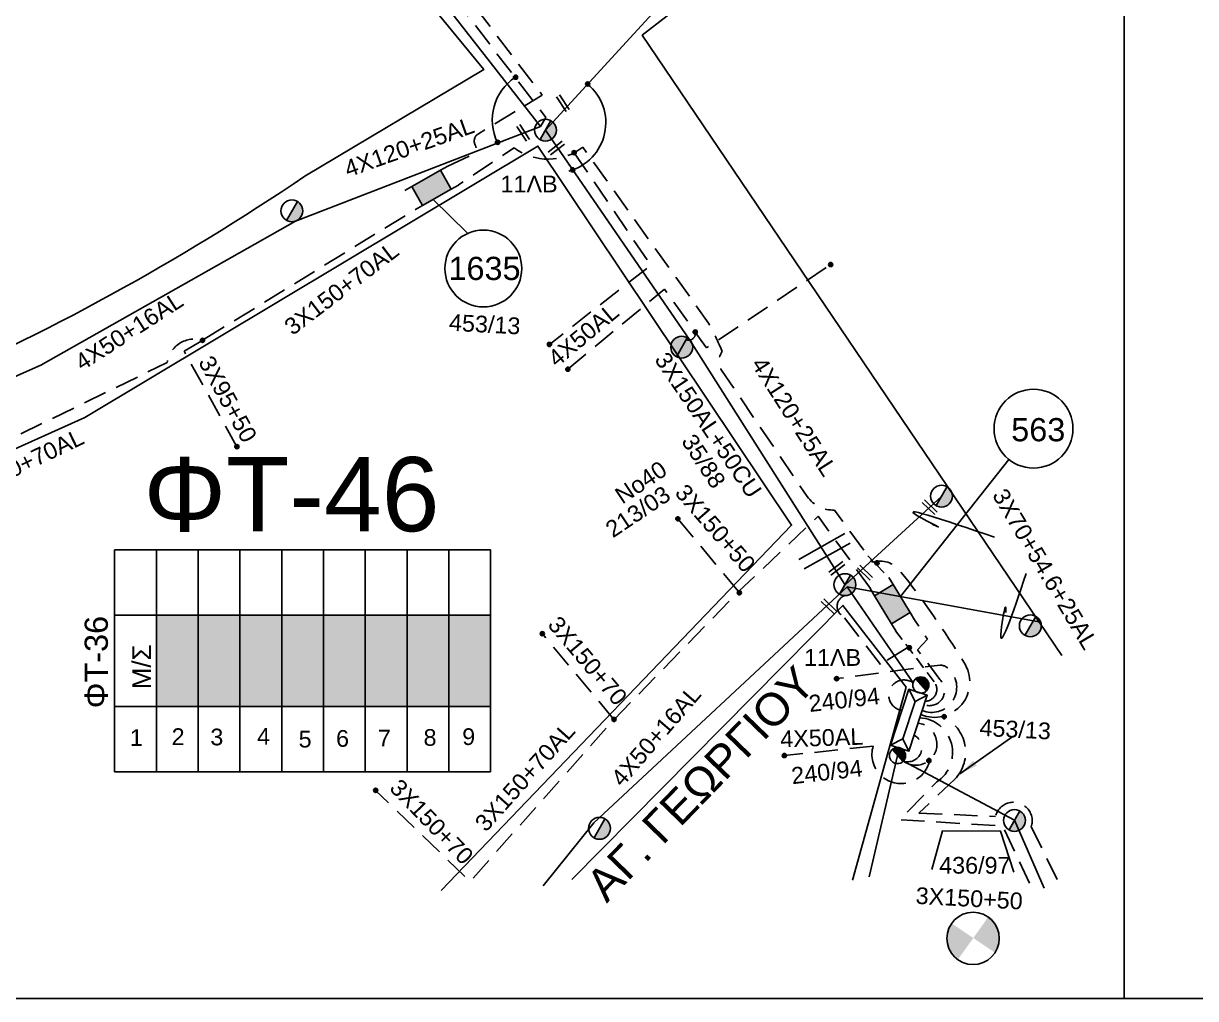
# Model space of a CAD drawing. Header units: millimetres. Extents: x 938 to 3112, y 793 to 1825.
# Drawn here: x 2845.3 to 2971.5, y 804.4 to 909.5 of the extents above; entities that cross this region are included whole.
import ezdxf
from ezdxf.enums import TextEntityAlignment as Align

# ---------------------------------------------------------------- set-up
doc = ezdxf.new("R2010")
doc.units = ezdxf.units.MM
doc.linetypes.add('DASHED', pattern=[19.05, 12.7, -6.35])
for name, color, linetype in [('Link Box 4 Διευθύνσεων', 7, 'Continuous'), ('Ασφαλειοκιβώτια Χ.Τ 9 αναχωρήσεων', 7, 'Continuous'), ('Γέφυρες Εναερίου Δικτύου', 7, 'Continuous'), ('Γυμνά εναέρια ΧΤ (3Φ)   4x50AL', 7, 'Continuous'), ('Γυμνά εναέρια ΧΤ και ΦΟΠ (3Φ)   4x50+16AL', 7, 'Continuous'), ('Επιγραφές - Σχήματα', 7, 'Continuous'), ('Καλώδια ΧΤ   3x150+50AL', 7, 'DASHED'), ('Καλώδια ΧΤ   3x150+50CU', 7, 'DASHED'), ('Καλώδια ΧΤ   3x150+70AL', 7, 'DASHED'), ('Καλώδια ΧΤ   3x150AL+50CU', 7, 'DASHED'), ('Καλώδια ΧΤ   3x95+50CU', 7, 'DASHED'), ('Καλώδια ΧΤ   4x50AL', 7, 'DASHED'), ('Μηχανική τομή', 7, 'Continuous'), ('Στύλος Ξύλινος', 7, 'Continuous'), ('Στύλος Ξύλινος @ 1', 7, 'Continuous'), ('Στύλος ΦΜ', 7, 'Continuous'), ('Στύλος ΦΜ @ 1', 7, 'Continuous'), ('Συνδέσεις', 7, 'Continuous'), ('Συνεστραμμένα ΧΤ   3x70+54.6+25AL', 7, 'SYN_LINE'), ('Συνεστραμμένα ΧΤ   4x120+25AL', 7, 'SYN_LINE'), ('Τομή', 7, 'Continuous'), ('Υποσταθμός εναέριος 2 στύλων', 7, 'Continuous'), ('Υποσταθμός πόλεως', 7, 'Continuous'), ('Υπόβαθρο ΔΕΗ', 7, 'Continuous')]:
    doc.layers.add(name, color=color, linetype=linetype)
doc.styles.get("Standard").update_dxf_attribs({"font": 'arial.ttf'})
doc.linetypes.add('SYN_LINE', pattern='A,0.5,-0.0001,["/\\/\\/\\/",Standard,S=0.1,R=0,X=0,Y=-0.05],-0.25', length=0.7501)
doc.dimstyles.new('ISO-25', dxfattribs={"dimtxt": 2.5, "dimasz": 2.5, "dimexe": 1.25, "dimexo": 0.625, "dimtad": 1, "dimtxsty": 'Standard', "dimcen": 2.5, "dimaunit": 2, "dimazin": 0, "dimtfac": 1, "dimtmove": 0, "dimatfit": 3, "dimfxl": 1, "dimarcsym": 0})

# ---------------------------------------------------------------- blocks, each defined once
blk = doc.blocks.new('ΑΣΦΑΛΕΙΟΚΙΒΩΤΙΟ ΥΠΟΣΤΑΘΜΟΥ 9 ΑΝΑΧΩΡΗΣΕΩΝ')
at = {"layer": 'Ασφαλειοκιβώτια Χ.Τ 9 αναχωρήσεων', "ltscale": 40}
for p, q in [((-23.8, 40.36), (24.02, 40.36)), ((-9.72, 40.36), (-9.72, -40.64)), ((9.94, 40.36), (9.94, -40.64)), ((-23.8, 31.36), (24.02, 31.36)), ((-23.8, 22.36), (24.02, 22.36)), ((-23.8, 13.36), (24.02, 13.36)), ((-23.8, 4.36), (24.02, 4.36)), ((-23.8, -4.64), (24.02, -4.64)), ((-23.8, -13.64), (24.02, -13.64)), ((-23.8, -22.64), (24.02, -22.64)), ((-23.8, -31.64), (24.02, -31.64))]:
    blk.add_line(p, q, dxfattribs=at)
at = {"layer": 'Ασφαλειοκιβώτια Χ.Τ 9 αναχωρήσεων'}
blk.add_lwpolyline([(-23.8, -40.64), (24.02, -40.64), (24.02, 40.36), (-23.8, 40.36)], close=True, dxfattribs=at)
for s, p in [('1', (-18.22, 37.06)), ('2', (-18.02, 28.07)), ('3', (-18.09, 19.73)), ('4', (-17.94, 9.66)), ('5', (-18.55, 0.71)), ('6', (-18.4, -7.35)), ('7', (-18.34, -16.37)), ('8', (-18.19, -26.2)), ('9', (-18.02, -34.53))]:
    blk.add_text(s, height=3.6, rotation=270, dxfattribs=at).set_placement(p)
at = {"layer": 'Ασφαλειοκιβώτια Χ.Τ 9 αναχωρήσεων', "ltscale": 40}
for tag, height, p in [('ΟΝΟΜΑ', 5, (-0.16, 44.31)), ('ΚΕΙΜΕΝΟ 1', 2, (17.06, 35.59)), ('ΚΕΙΜΕΝΟ 2', 2, (17.06, 26.88)), ('ΚΕΙΜΕΝΟ 3', 2, (17.06, 17.69)), ('ΚΕΙΜΕΝΟ 4', 2, (17.06, 8.71)), ('ΚΕΙΜΕΝΟ 5', 2, (17.06, -0.13)), ('ΚΕΙΜΕΝΟ 6', 2, (17.06, -9.05)), ('ΚΕΙΜΕΝΟ 7', 2, (17.06, -18.13)), ('ΚΕΙΜΕΝΟ 8', 2, (17.06, -26.85)), ('ΚΕΙΜΕΝΟ 9', 2, (17.06, -35.99)), ('ΣΧ', 2, (-0.1, -42.64))]:
    blk.add_attdef(tag, text='', height=height, dxfattribs=at).set_placement(p, align=Align.MIDDLE_CENTER)
blk = doc.blocks.new('LINK BOX 4 ΑΝΑΧΩΡΗΣΕΩΝ')
at = {"layer": 'Link Box 4 Διευθύνσεων', "ltscale": 40}
blk.add_hatch(color=256, dxfattribs=at).paths.add_polyline_path([(-3.54, 0), (-3.54, -4.67), (3.54, -4.67), (3.54, 0)])
for p, q in [((-3.54, 0), (-5.33, 0)), ((5.33, 0), (3.54, 0)), ((-3.54, -4.67), (-5.33, -4.67)), ((5.33, -4.67), (3.54, -4.67))]:
    blk.add_line(p, q, dxfattribs=at)
blk.add_lwpolyline([(-3.54, -4.67), (-3.54, 0), (3.54, 0), (3.54, -4.67)], close=True, dxfattribs=at)
blk = doc.blocks.new('ΥΠΟΣΤΑΘΜΟΣ ΕΝΑΕΡΙΟΣ ΕΠΙ 2 ΣΤΥΛΩΝ')
at = {"layer": 'Υποσταθμός εναέριος 2 στύλων', "linetype": 'Continuous'}
for points in [[(-11.97, -2.11, 0.574793), (-8.45, -0.07, 0.268822), (-9.64, 1.98)], [(9.68, -2.15, 0.574793), (13.19, -0.1, 0.268822), (12.01, 1.95)]]:
    blk.add_hatch(color=256, dxfattribs=at).paths.add_polyline_path(points)
for p, q in [((-11.97, -2.11), (-9.64, 1.98)), ((9.68, -2.15), (12.01, 1.95))]:
    blk.add_line(p, q, dxfattribs=at)
for centre in [(-10.81, -0.07), (10.84, -0.1)]:
    blk.add_circle(centre, 2.36, dxfattribs=at)
at = {"layer": 'Υποσταθμός πόλεως', "linetype": 'Continuous', "ltscale": 40}
blk.add_lwpolyline([(-8.57, 2.82), (8.57, 2.82), (8.57, -2.82), (-8.57, -2.82)], close=True, dxfattribs=at)
for points in [[(-5.75, 0), (-8.57, 2.82)], [(-8.57, -2.82), (-5.75, 0)], [(-5.75, 0), (5.75, 0)], [(5.75, 0), (8.57, 2.82)], [(8.57, -2.82), (5.75, 0)]]:
    blk.add_lwpolyline(points, dxfattribs=at)
at = {"layer": 'Υποσταθμός εναέριος 2 στύλων', "ltscale": 40, "flags": 1}
for tag, p in [('ΜΕΤΑΣΧΗΜΑΤΙΣΜΟΣ', (14.09, 2.51)), ('ΙΣΧΥΣ', (14.07, -0.28)), ('ΑΡΙΘΜΟΣ', (14.19, -3))]:
    blk.add_attdef(tag, p, '', height=1.8, dxfattribs=at)
blk = doc.blocks.new('ΥΠΑΡΧΩΝ ΤΣΙΜΕΝΤΕΝΙΟΣ ΣΤΥΛΟΣ')
at = {"layer": 'Στύλος ΦΜ'}
blk.add_hatch(color=256, dxfattribs=at).paths.add_polyline_path([(-1.29, -2.28, 0.574793), (2.62, 0, 0.268822), (1.3, 2.27)])
blk.add_line((-1.29, -2.28), (1.3, 2.27), dxfattribs=at)
blk.add_circle((0, 0), 2.62, dxfattribs=at)
at = {"layer": 'Στύλος ΦΜ', "flags": 4}
for tag, p in [('ΑΡΙΘΜΟΣ', (-4.68, 8.05)), ('ΤΥΠΟΣ', (-4.91, 3.03))]:
    blk.add_attdef(tag, p, '', height=4, dxfattribs=at)
blk = doc.blocks.new('ΤΟΜΗ')
at = {"layer": 'Τομή', "ltscale": 40}
for p, q in [((-5.68, 0), (5.68, 0)), ((5.68, -2.33), (-5.68, -2.33))]:
    blk.add_line(p, q, dxfattribs=at)
blk = doc.blocks.new('ΥΠΑΡΧΩΝ ΞΥΛΙΝΟΣ ΣΤΥΛΟΣ')
at = {"layer": 'Στύλος Ξύλινος'}
h = blk.add_hatch(color=7, dxfattribs=at)
h.paths.add_polyline_path([(-2.62, 0, 0.270008), (-1.29, -2.28), (1.3, 2.27, 0.576266)])
h.paths.add_polyline_path([(-1.29, -2.28, 0.574793), (2.62, 0, 0.268822), (1.3, 2.27)])
at = {"layer": 'Στύλος Ξύλινος', "color": 7}
blk.add_line((-1.29, -2.28), (1.3, 2.27), dxfattribs=at)
blk.add_circle((0, 0), 2.62, dxfattribs=at)
at = {"layer": 'Στύλος Ξύλινος', "flags": 4}
for tag, p in [('ΑΡΙΘΜΟΣ', (-4.91, 8.6)), ('ΤΥΠΟΣ', (-4.85, 3.39))]:
    blk.add_attdef(tag, p, '', height=4, dxfattribs=at)
blk = doc.blocks.new('ΜΗΧΑΝΙΚΗ ΤΟΜΗ')
at = {"layer": 'Μηχανική τομή', "ltscale": 40}
for p, q in [((-1.89, 0.78), (1.89, 0.78)), ((1.89, 0), (-1.89, 0))]:
    blk.add_line(p, q, dxfattribs=at)
blk = doc.blocks.new('_ΣΥΝΔΕΣΗ')
at = {"layer": 'Συνδέσεις', "linetype": 'SYN_LINE', "ltscale": 40}
blk.add_hatch(color=256, dxfattribs=at).paths.add_polyline_path([(0.5, -0.01, 1), (-0.5, -0.01, 1)])
at = {"layer": 'Συνδέσεις'}
blk.add_circle((0, -0.01), 0.5, dxfattribs=at)

msp = doc.modelspace()

# ---------------------------------------------------------------- hatches: boundary and pattern name
at = {"layer": 'Ασφαλειοκιβώτια Χ.Τ 9 αναχωρήσεων'}
for color, points in [(1, [(2859.58, 835.87), (2864.08, 835.87), (2864.08, 845.7), (2859.58, 845.7)]), (85, [(2864.08, 845.7), (2864.08, 835.87), (2868.58, 835.87), (2868.58, 845.7)]), (151, [(2868.58, 845.7), (2868.58, 835.87), (2873.08, 835.87), (2873.08, 845.7)]), (30, [(2873.08, 845.7), (2873.08, 835.87), (2877.58, 835.87), (2877.58, 845.7)]), (6, [(2877.58, 845.7), (2877.58, 835.87), (2882.08, 835.87), (2882.08, 845.7)]), (27, [(2882.08, 845.7), (2882.08, 835.87), (2886.58, 835.87), (2886.58, 845.7)]), (5, [(2886.58, 845.7), (2886.58, 835.87), (2891.08, 835.87), (2891.08, 845.7)]), (133, [(2891.08, 845.7), (2891.08, 835.87), (2895.58, 835.87), (2895.58, 845.7)])]:
    msp.add_hatch(color=color, dxfattribs=at).paths.add_polyline_path(points)
at = {"layer": 'Ασφαλειοκιβώτια Χ.Τ 9 αναχωρήσεων', "lineweight": 30}
msp.add_hatch(color=1, dxfattribs=at).paths.add_polyline_path([(2859.58, 845.7), (2859.58, 835.87), (2864.08, 835.87), (2864.08, 845.7)])
at = {"layer": 'Επιγραφές - Σχήματα'}
h = msp.add_hatch(color=1, dxfattribs=at)
h.paths.add_polyline_path([(2949.27, 813.3), (2947.58, 810.92), (2949.89, 809.35, 0.158648), (2950.43, 811.02, 0.239646)])
h.paths.add_polyline_path([(2947.58, 810.92), (2945.21, 812.52, 0.140748), (2944.78, 811.02, 0.245453), (2945.99, 808.7)])

# ---------------------------------------------------------------- linework, layer by layer
at = {"layer": 'Γέφυρες Εναερίου Δικτύου', "color": 6, "linetype": 'DASHED', "ltscale": 0.2, "flags": 128}
msp.add_lwpolyline([(2942.58, 835.98, 0.738093), (2943.98, 838.78), (2941.57, 841.97), (2942.63, 843.14), (2941.24, 845.22)], format="xyb", dxfattribs=at)
at = {"layer": 'Γέφυρες Εναερίου Δικτύου', "color": 30, "linetype": 'DASHED', "ltscale": 0.2, "flags": 128}
msp.add_lwpolyline([(2942.08, 835.43, 0.76728), (2945.21, 839.62, 0.229707), (2944.02, 840.34), (2932.85, 838.88)], format="xyb", dxfattribs=at)
at = {"layer": 'Γέφυρες Εναερίου Δικτύου', "color": 133, "linetype": 'DASHED', "ltscale": 0.2, "flags": 128}
msp.add_lwpolyline([(2941.82, 834.65, -0.720777), (2943.66, 827.76), (2939.66, 823.67), (2950.75, 822.98), (2953.92, 816.18)], format="xyb", dxfattribs=at)
at = {"layer": 'Γέφυρες Εναερίου Δικτύου', "color": 85, "linetype": 'SYN_LINE', "ltscale": 15, "flags": 128}
msp.add_lwpolyline([(2939.41, 830.59), (2936.37, 817.51)], dxfattribs=at)
at = {"layer": 'Γέφυρες Εναερίου Δικτύου', "color": 1, "flags": 128}
msp.add_lwpolyline([(2955.21, 816.28), (2952.03, 823.63), (2940.05, 829.99)], dxfattribs=at)
at = {"layer": 'Γυμνά εναέρια ΧΤ (3Φ)   4x50AL', "color": 151, "flags": 128}
msp.add_lwpolyline([(2934, 848.78), (2934, 848.78), (2906.69, 823.33), (2901.23, 816.55)], dxfattribs=at)
at = {"layer": 'Γυμνά εναέρια ΧΤ και ΦΟΠ (3Φ)   4x50+16AL', "color": 30, "flags": 128}
msp.add_lwpolyline([(2874.56, 888.17), (2874.56, 888.17), (2847.15, 872.64), (2834.46, 867.06), (2792.03, 846.17), (2736.59, 816.21)], dxfattribs=at)
at = {"layer": 'Επιγραφές - Σχήματα', "linetype": 'Continuous', "ltscale": 0.2}
msp.add_line((2939.72, 847.73), (2951.42, 862.48), dxfattribs=at)
at = {"layer": 'Επιγραφές - Σχήματα'}
msp.add_lwpolyline([(974.02, 1807.96), (2963.81, 1807.96), (2963.81, 804.4), (974.02, 804.4)], close=True, dxfattribs=at)
at = {"layer": 'Επιγραφές - Σχήματα', "ltscale": 10}
msp.add_lwpolyline([(2963.81, 804.4), (3111.5, 804.4), (3111.5, 1807.96), (2963.81, 1807.96)], dxfattribs=at)
at = {"layer": 'Επιγραφές - Σχήματα', "linetype": 'Continuous', "ltscale": 0.2}
for centre, radius in [((2894.8, 883.07), 4.14), ((2954.06, 865.81), 4.25)]:
    msp.add_circle(centre, radius, dxfattribs=at)
at = {"layer": 'Επιγραφές - Σχήματα', "color": 1}
msp.add_circle((2947.55, 810.88), 2.82, dxfattribs=at)
at = {"layer": 'Επιγραφές - Σχήματα', "linetype": 'Continuous', "ltscale": 0.2}
for centre, radius, start, end in [((2901.23, 899.09), 5.47, 122.8135, 206.4198), ((2902.59, 898.77), 5.4, 285.151, 50.5326)]:
    msp.add_arc(centre, radius, start, end, dxfattribs=at)
at = {"layer": 'Επιγραφές - Σχήματα', "color": 151, "linetype": 'DASHED', "ltscale": 0.2}
msp.add_arc((2940.12, 837.08), 1.65, 53.8878, 262.1985, dxfattribs=at)
at = {"layer": 'Επιγραφές - Σχήματα', "color": 1, "linetype": 'DASHED', "ltscale": 0.2}
msp.add_arc((2940.52, 831.42), 1.51, 251.7812, 63.0679, dxfattribs=at)
at = {"layer": 'Επιγραφές - Σχήματα', "color": 7, "ltscale": 10}
for points in [[(2949.85, 854.11), (2941.96, 856.19), (2943.78, 855.23), (2943.16, 855.51)], [(2953.28, 850.22), (2950.57, 844.03), (2951.07, 846.5), (2951.07, 846)]]:
    msp.add_spline(points, degree=3, dxfattribs=at)
at = {"layer": 'Καλώδια ΧΤ   3x150+50AL', "color": 6, "linetype": 'DASHED', "ltscale": 0.2, "flags": 128}
msp.add_lwpolyline([(2922.29, 848.26), (2915.74, 856.09)], dxfattribs=at)
at = {"layer": 'Καλώδια ΧΤ   3x150+50CU', "color": 7, "linetype": 'Continuous', "ltscale": 0.2}
msp.add_line((2893.05, 886.92), (2889.35, 890.54), dxfattribs=at)
at = {"layer": 'Καλώδια ΧΤ   3x150+50CU', "color": 27, "linetype": 'DASHED', "ltscale": 0.2}
msp.add_lwpolyline([(2940.47, 842.19), (2937.57, 840.38), (2933.6, 845.56)], dxfattribs=at)
at = {"layer": 'Καλώδια ΧΤ   3x150+50CU', "color": 27, "linetype": 'DASHED', "ltscale": 0.1}
msp.add_lwpolyline([(2943.37, 838.53), (2939.21, 844.04)], dxfattribs=at)
at = {"layer": 'Καλώδια ΧΤ   3x150+50CU', "color": 5, "linetype": 'DASHED', "ltscale": 0.2}
msp.add_lwpolyline([(2944.32, 834.75, -0.512365), (2945.59, 828.04), (2941.7, 824.38), (2949.96, 824.02), (2949.96, 824.02, -1.042596), (2953.82, 822.91), (2956.92, 816.62)], format="xyb", dxfattribs=at)
at = {"layer": 'Καλώδια ΧΤ   3x150+50CU', "color": 27, "linetype": 'DASHED', "ltscale": 0.2}
for centre, radius, start, end in [((2934.13, 846.66), 1.22, 107.9818, 244.2604), ((2942.34, 837.73), 1.31, 273.0285, 37.6607)]:
    msp.add_arc(centre, radius, start, end, dxfattribs=at)
at = {"layer": 'Καλώδια ΧΤ   3x150+70AL', "color": 30, "ltscale": 0.2, "flags": 128}
msp.add_lwpolyline([(2875.93, 956.92), (2867.23, 949.71, 0.463708), (2866.95, 947.22), (2873.87, 937.13, -0.140382), (2874.35, 935.68, 0.200421), (2875.39, 933.46), (2901.53, 899.36), (2900.97, 898.38)], format="xyb", dxfattribs=at)
at = {"layer": 'Καλώδια ΧΤ   3x150+70AL', "color": 2, "linetype": 'DASHED', "ltscale": 0.2, "flags": 128}
for points in [[(2890.96, 894.1), (2893.58, 895.31, 0.432572), (2893.93, 896.37, -0.399155), (2894.27, 897.6), (2901.15, 901.75), (2876.54, 934.06, -0.098922), (2875.64, 935.89, 0.037055), (2875.08, 937.53), (2865.58, 951.55)], [(2817.73, 851.59), (2828.89, 857.41), (2860.75, 872.94, -0.461178), (2864.54, 875.33), (2887.48, 889.44)]]:
    msp.add_lwpolyline(points, format="xyb", dxfattribs=at)
at = {"layer": 'Καλώδια ΧΤ   3x150+70AL', "color": 6, "linetype": 'DASHED', "ltscale": 0.2, "flags": 128}
for points in [[(2936.49, 848.58), (2930.87, 856.37), (2922.29, 848.26), (2908.87, 834.48), (2893.37, 817.01), (2883.2, 826.83)], [(2908.87, 834.48), (2901.15, 843.72)]]:
    msp.add_lwpolyline(points, dxfattribs=at)
at = {"layer": 'Καλώδια ΧΤ   3x150AL+50CU', "color": 5, "linetype": 'DASHED', "ltscale": 0.2, "flags": 128}
msp.add_lwpolyline([(2941.93, 834.99, 0.740763), (2946.56, 840.63, 0.030623), (2939.7, 850.47, 0.315326), (2936.73, 851.42), (2932.62, 857.04, -0.255123), (2929.69, 858.5), (2920.47, 872.12, -0.324775), (2920.54, 874.12, 0.020413), (2919.07, 877.18), (2905.52, 896.14, -0.337355), (2898.11, 896.07), (2892.11, 892.07)], format="xyb", dxfattribs=at)
msp.add_lwpolyline([(2936.22, 852.11), (2938.48, 849.78)], dxfattribs=at)
at = {"layer": 'Καλώδια ΧΤ   3x95+50CU', "color": 2, "linetype": 'DASHED', "ltscale": 0.2, "flags": 128}
msp.add_lwpolyline([(2868.25, 863.87), (2862.57, 874.16), (2864.54, 875.33)], dxfattribs=at)
at = {"layer": 'Καλώδια ΧΤ   4x50AL', "color": 5, "ltscale": 0.2, "flags": 128}
msp.add_lwpolyline([(2904.58, 895.54), (2912.85, 883.42), (2901.91, 874.89)], dxfattribs=at)
at = {"layer": 'Καλώδια ΧΤ   4x50AL', "color": 27, "linetype": 'DASHED', "ltscale": 0.2, "flags": 128}
msp.add_lwpolyline([(2903.9, 872.22), (2914.32, 880.85), (2918.83, 874.52), (2932.22, 883.49)], dxfattribs=at)
at = {"layer": 'Καλώδια ΧΤ   4x50AL', "color": 85, "linetype": 'DASHED', "ltscale": 0.2}
msp.add_lwpolyline([(2936.79, 831.6), (2927.23, 830.58)], dxfattribs=at)
at = {"layer": 'Καλώδια ΧΤ   4x50AL', "color": 27, "linetype": 'DASHED', "ltscale": 0.2}
msp.add_arc((2916.92, 876.07), 0.72, 247.3455, 13.1075, dxfattribs=at)
at = {"layer": 'Καλώδια ΧΤ   4x50AL', "color": 85, "linetype": 'DASHED', "ltscale": 0.2}
for centre, radius, start, end in [((2941.39, 831.81), 2.27, 233.5555, 84.0183), ((2939.8, 830.7), 3.14, 163.2703, 349.045)]:
    msp.add_arc(centre, radius, start, end, dxfattribs=at)
at = {"layer": 'Συνεστραμμένα ΧΤ   3x70+54.6+25AL', "color": 151, "ltscale": 15}
msp.add_line((2933.76, 848.99), (2944.17, 858.54), dxfattribs=at)
at = {"layer": 'Συνεστραμμένα ΧΤ   3x70+54.6+25AL', "color": 151, "ltscale": 20, "flags": 128}
msp.add_lwpolyline([(2954.65, 845), (2934, 848.78)], dxfattribs=at)
at = {"layer": 'Συνεστραμμένα ΧΤ   4x120+25AL', "color": 27, "ltscale": 20}
for points in [[(2901.49, 897.98), (2920.51, 918.79), (2941.37, 932.54), (2959.77, 948.14)], [(2901.49, 897.98), (2917.06, 875.36), (2933.75, 849)]]:
    msp.add_lwpolyline(points, dxfattribs=at)
at = {"layer": 'Συνεστραμμένα ΧΤ   4x120+25AL', "color": 85, "ltscale": 20, "flags": 128}
msp.add_lwpolyline([(2872.43, 934.9), (2900.97, 898.38)], dxfattribs=at)
at = {"layer": 'Συνεστραμμένα ΧΤ   4x120+25AL', "color": 30, "ltscale": 20, "flags": 128}
msp.add_lwpolyline([(2900.97, 898.38), (2874.56, 888.17)], dxfattribs=at)
at = {"layer": 'Συνεστραμμένα ΧΤ   4x120+25AL', "color": 151, "ltscale": 15, "flags": 128}
msp.add_lwpolyline([(2934, 848.78), (2941.09, 838.41)], dxfattribs=at)
at = {"layer": 'Υπόβαθρο ΔΕΗ', "flags": 128}
for points in [[(2957.1, 841.37), (2911.91, 908.2), (2928.06, 920.74), (2948.73, 935.14), (2959.19, 944.19)], [(2957.1, 841.37), (2911.91, 908.2), (2928.06, 920.74), (2948.73, 935.14), (2959.19, 944.19)], [(2752.81, 816.95), (2841.06, 862.15), (2851.87, 867.01), (2900.68, 896.27), (2928, 855.4), (2890.25, 816.03)], [(2752.81, 816.95), (2841.06, 862.15), (2851.87, 867.01), (2900.68, 896.27), (2928, 855.4), (2890.25, 816.03)], [(2904.33, 817.24), (2933.53, 846.77), (2940.35, 837.96), (2934.57, 817.15)], [(2904.33, 817.24), (2933.53, 846.77), (2940.35, 837.96), (2934.57, 817.15)], [(2943.12, 818.3), (2944.25, 822.46), (2950.49, 822.44), (2951.96, 818)]]:
    msp.add_lwpolyline(points, dxfattribs=at)
msp.add_lwpolyline([(2730.66, 841.43), (2719.69, 862.07), (2812.34, 909), (2840.99, 922.26), (2868.55, 936.59), (2894.84, 904.5), (2875.57, 893.02, -0.047936), (2832.61, 869.5, 0.017023), (2772.11, 837.79, 0.017142), (2731.12, 816.78, 4.217945)], format="xyb", dxfattribs=at)
msp.add_lwpolyline([(2730.66, 841.43), (2719.69, 862.07), (2812.34, 909), (2840.99, 922.26), (2868.55, 936.59), (2894.84, 904.5), (2875.57, 893.02, -0.047936), (2832.61, 869.5, 0.017023), (2772.11, 837.79, 0.017142), (2731.12, 816.78, 4.217945)], format="xyb", dxfattribs=at)

# ---------------------------------------------------------------- block references
at = {"layer": 'Link Box 4 Διευθύνσεων'}
for p, xscale, yscale, zscale, rotation in [((2889.8, 890.75), 0.5000000000001997, 0.5000000000001997, 0.5000000000001997, 209.6296733686836), ((2939.86, 847.5), 0.5000000000001348, 0.5000000000001348, 0.5000000000001348, 301.1153760053982)]:
    msp.add_blockref('LINK BOX 4 ΑΝΑΧΩΡΗΣΕΩΝ', p, dxfattribs=dict(at, xscale=xscale, yscale=yscale, zscale=zscale, rotation=rotation))
at = {"layer": 'Ασφαλειοκιβώτια Χ.Τ 9 αναχωρήσεων', "xscale": 0.5, "yscale": 0.5, "zscale": 0.5, "rotation": 90}
msp.add_blockref('ΑΣΦΑΛΕΙΟΚΙΒΩΤΙΟ ΥΠΟΣΤΑΘΜΟΥ 9 ΑΝΑΧΩΡΗΣΕΩΝ', (2875.26, 840.73), dxfattribs=at).add_auto_attribs({'ΟΝΟΜΑ': 'ΦΤ-36'})
at = {"layer": 'Μηχανική τομή'}
for p, xscale, yscale, zscale, rotation in [((2903.53, 900.98), 0.499999999999789, 0.499999999999789, 0.499999999999789, 123.0325797656704), ((2899.26, 897.78), 0.499999999999789, 0.499999999999789, 0.499999999999789, 123.0325797656704), ((2902.55, 896.2), 0.5000000000000376, 0.5000000000000376, 0.5000000000000376, 217.5191189296523), ((2943.01, 857.48), 0.5000000000000445, 0.5000000000000445, 0.5000000000000445, 136.2697192879092), ((2932.76, 850.92), 0.5000000000000376, 0.5000000000000376, 0.5000000000000376, 217.5191189296523), ((2936.05, 850.43), 0.5000000000000445, 0.5000000000000445, 0.5000000000000445, 136.2697192879092), ((2932.15, 846.81), 0.5000000000000445, 0.5000000000000445, 0.5000000000000445, 136.2697192879092)]:
    msp.add_blockref('ΜΗΧΑΝΙΚΗ ΤΟΜΗ', p, dxfattribs=dict(at, xscale=xscale, yscale=yscale, zscale=zscale, rotation=rotation))
at = {"layer": 'Στύλος Ξύλινος @ 1', "ltscale": 40, "xscale": 0.4499999999998181, "yscale": 0.4499999999998181, "zscale": 0.4499999999998181}
msp.add_blockref('ΥΠΑΡΧΩΝ ΞΥΛΙΝΟΣ ΣΤΥΛΟΣ', (2916.17, 874.59), dxfattribs=at)
at = {"layer": 'Στύλος ΦΜ @ 1', "ltscale": 40}
ref = msp.add_blockref('ΥΠΑΡΧΩΝ ΤΣΙΜΕΝΤΕΝΙΟΣ ΣΤΥΛΟΣ', (2901.49, 897.98), dxfattribs=dict(at, xscale=0.4499999999998181, yscale=0.4499999999998181, zscale=0.4499999999998181))
ref.add_attrib('ΤΥΠΟΣ', '11ΛΒ', (2896.65, 891.28), dxfattribs={"layer": 'Στύλος ΦΜ', "height": 1.8, "flags": 4})
at = {"layer": 'Στύλος ΦΜ @ 1', "ltscale": 40, "xscale": 0.4499999999998181, "yscale": 0.4499999999998181, "zscale": 0.4499999999998181}
for p in [(2901.49, 897.98), (2874.18, 889.28), (2874.18, 889.28), (2944.16, 858.54), (2944.16, 858.54), (2933.75, 849), (2953.72, 844.56), (2953.72, 844.56), (2952.01, 823.59), (2952.01, 823.59), (2907.31, 822.74), (2907.31, 822.74)]:
    msp.add_blockref('ΥΠΑΡΧΩΝ ΤΣΙΜΕΝΤΕΝΙΟΣ ΣΤΥΛΟΣ', p, dxfattribs=at)
at = {"layer": 'Στύλος ΦΜ @ 1', "ltscale": 40}
ref = msp.add_blockref('ΥΠΑΡΧΩΝ ΤΣΙΜΕΝΤΕΝΙΟΣ ΣΤΥΛΟΣ', (2933.75, 849), dxfattribs=dict(at, xscale=0.4499999999998181, yscale=0.4499999999998181, zscale=0.4499999999998181))
ref.add_attrib('ΤΥΠΟΣ', '11ΛΒ', (2929.34, 840.25), dxfattribs={"layer": 'Στύλος ΦΜ', "height": 1.8, "flags": 4})
at = {"layer": 'Συνδέσεις', "xscale": 0.4500000000000455, "yscale": 0.4500000000000455, "zscale": 0.4500000000000455}
for p in [(2898.27, 903.69), (2906.03, 902.95), (2896.33, 896.67), (2904.58, 895.55), (2904.43, 893.7), (2932.22, 883.5), (2917.62, 876.23), (2864.55, 875.34), (2901.92, 874.89), (2903.9, 872.22), (2868.25, 863.88), (2915.75, 856.1), (2937.2, 851.35), (2922.38, 848.13), (2901.15, 843.72), (2940.68, 842.2), (2932.85, 838.88), (2908.87, 834.48), (2944.44, 834.77), (2927.23, 830.59), (2942.79, 830.05), (2883.2, 826.84)]:
    msp.add_blockref('_ΣΥΝΔΕΣΗ', p, dxfattribs=at)
at = {"layer": 'Τομή', "xscale": 0.4999999999999941, "yscale": 0.4999999999999941, "zscale": 0.4999999999999941, "rotation": 29.42456575843406}
msp.add_blockref('ΤΟΜΗ', (2931.25, 853.1), dxfattribs=at)
msp.add_blockref('ΤΟΜΗ', (2931.25, 853.1), dxfattribs=at)
at = {"layer": 'Υποσταθμός εναέριος 2 στύλων', "lineweight": 30, "xscale": 0.3698157524160903, "yscale": 0.3698157524160903, "zscale": 0.3698157524160903, "rotation": 71.78089027561332}
msp.add_blockref('ΥΠΟΣΤΑΘΜΟΣ ΕΝΑΕΡΙΟΣ ΕΠΙ 2 ΣΤΥΛΩΝ', (2940.64, 834.39), dxfattribs=at)

# ---------------------------------------------------------------- texts
at = {"layer": 'Γυμνά εναέρια ΧΤ (3Φ)   4x50AL', "linetype": 'DASHED', "ltscale": 0.2, "insert": (2951.11, 859.57), "char_height": 1.8, "width": 10.8079, "attachment_point": 1, "rotation": 300.6687}
msp.add_mtext('3X70+54.6+25AL', dxfattribs=at)
at = {"layer": 'Γυμνά εναέρια ΧΤ και ΦΟΠ (3Φ)   4x50+16AL'}
for s, rotation, p in [('4X120+25AL', 19.561, (2886.81, 896.17)), ('4X50+16AL', 32.936, (2856.63, 876.33)), ('4X120+25AL', 302.6857, (2928.29, 867.11)), ('4X50+16AL', 49.2095, (2913.39, 832.7))]:
    msp.add_text(s, height=1.8, rotation=rotation, dxfattribs=at).set_placement(p, align=Align.MIDDLE)
at = {"layer": 'Επιγραφές - Σχήματα', "linetype": 'Continuous', "ltscale": 0.2, "char_height": 2.5, "attachment_point": 1}
for s, insert, width in [('1635', (2891.04, 884.33), 6.267), ('563', (2951.66, 866.95), 4.8757)]:
    msp.add_mtext(s, dxfattribs=dict(at, insert=insert, width=width))
at = {"layer": 'Επιγραφές - Σχήματα', "linetype": 'DASHED', "ltscale": 0.2, "attachment_point": 1}
for s, insert, char_height, width, rotation in [('453/13', (2891.16, 878.17), 1.8, 10.8079, 356.963), ('35/88', (2917.57, 865.44), 1.8, 29.0049, 303.153), ('Νο40', (2908.77, 859.11), 1.8, 10.8079, 33.8175), ('213/03', (2907.75, 855.48), 1.8, 10.8079, 33.8175), ('Μ/Σ', (2856.99, 837.73), 2, 4.326, 90), ('ΑΓ. ΓΕΩΡΓΙΟΥ', (2905.57, 817.05), 3.5, 48.5909, 45.9271), ('240/94', (2929.75, 837.06), 1.8, 10.8079, 6.5735), ('453/13', (2948.3, 834.52), 1.8, 10.8079, 356.963), ('240/94', (2927.88, 829.28), 1.8, 10.8079, 6.5735), ('436/97', (2943.9, 819.66), 1.8, 10.8079, 359.9717)]:
    msp.add_mtext(s, dxfattribs=dict(at, insert=insert, char_height=char_height, width=width, rotation=rotation))
at = {"layer": 'Επιγραφές - Σχήματα', "linetype": 'DASHED', "ltscale": 0.2, "insert": (2858.18, 862.75), "char_height": 8, "width": 24.9768, "attachment_point": 1}
msp.add_mtext('ΦΤ-46', dxfattribs=at)
at = {"layer": 'Καλώδια ΧΤ   3x150+50AL', "ltscale": 0.2}
msp.add_text('3X150+50', height=1.8, rotation=311.0361, dxfattribs=at).set_placement((2919.8, 855.08), align=Align.MIDDLE)
at = {"layer": 'Καλώδια ΧΤ   3x150+50AL', "linetype": 'DASHED', "ltscale": 0.2, "insert": (2941.43, 816.41), "char_height": 1.8, "width": 10.8079, "attachment_point": 1, "rotation": 356.891}
msp.add_mtext('3Χ150+50', dxfattribs=at)
at = {"layer": 'Καλώδια ΧΤ   3x150+70AL', "ltscale": 0.2}
for s, rotation, p in [('3X150+70AL', 37.2777, (2879.52, 880.93)), ('3X150+70AL', 25.5942, (2844.98, 861.92)), ('3X150+70', 310.0891, (2906.04, 840.8)), ('3X150+70AL', 48.1527, (2899.28, 828.3)), ('3X150+70', 313.9957, (2889.24, 823.45))]:
    msp.add_text(s, height=1.8, rotation=rotation, dxfattribs=at).set_placement(p, align=Align.MIDDLE)
at = {"layer": 'Καλώδια ΧΤ   3x150AL+50CU', "ltscale": 0.2}
msp.add_text('3X150AL+50CU', height=1.8, rotation=304.1025, dxfattribs=at).set_placement((2919.03, 866.21), align=Align.MIDDLE)
at = {"layer": 'Καλώδια ΧΤ   3x95+50CU', "ltscale": 0.2}
msp.add_text('3X95+50', height=1.8, rotation=298.7906, dxfattribs=at).set_placement((2867.28, 869), align=Align.MIDDLE)
at = {"layer": 'Καλώδια ΧΤ   4x50AL', "ltscale": 0.2}
msp.add_text('4X50AL', height=1.8, rotation=39.871, dxfattribs=at).set_placement((2905.57, 875.92), align=Align.MIDDLE)
at = {"layer": 'Καλώδια ΧΤ   4x50AL', "linetype": 'DASHED', "ltscale": 0.2}
msp.add_text('4X50AL', height=1.8, rotation=1.9288, dxfattribs=at).set_placement((2931.25, 832.51), align=Align.MIDDLE)

# ---------------------------------------------------------------- leaders
at = {"layer": 'Επιγραφές - Σχήματα', "ltscale": 40}
msp.add_leader([(2946.13, 828.6), (2951.83, 832.65)], dimstyle='ISO-25', override={"dimasz": 2, "dimtad": 0}, dxfattribs=at)

doc.saveas('drawing.dxf')
